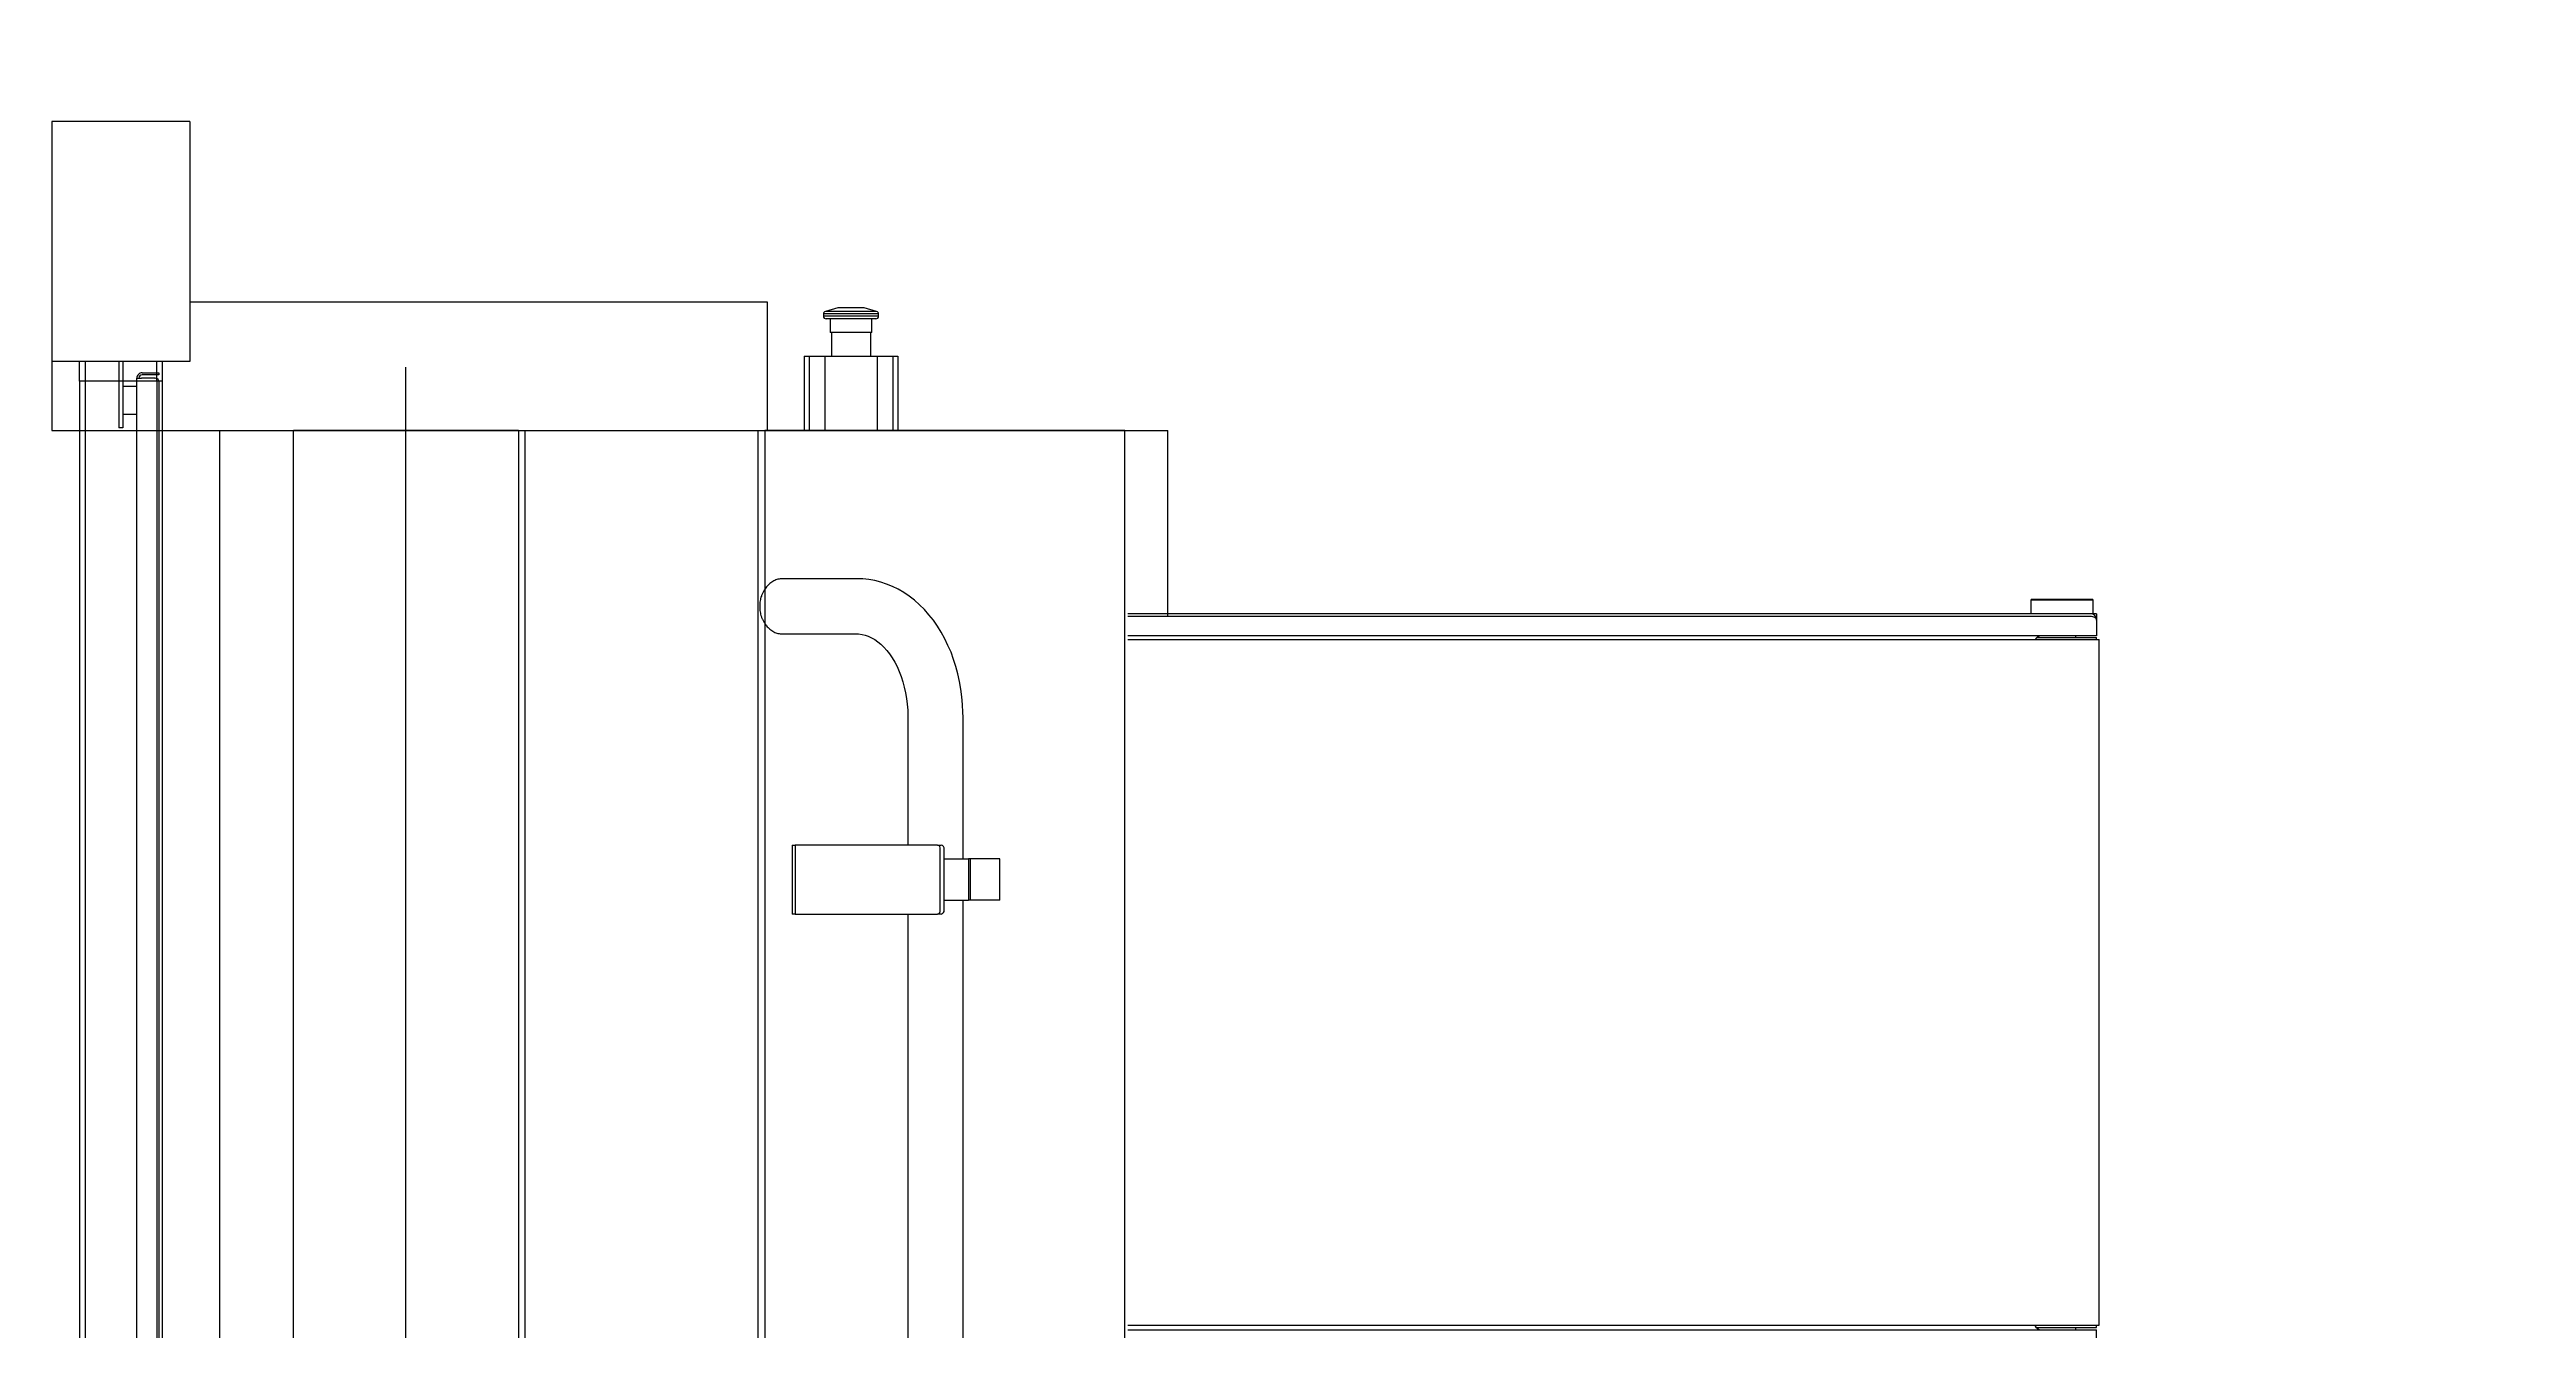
# Model space of a CAD drawing. Header units: inches. Extents: x -955375 to 106222, y -96450 to 64845.
# Drawn here: x 20550 to 22344, y 27023 to 27951 of the extents above; entities that cross this region are included whole.
import ezdxf

# ---------------------------------------------------------------- set-up
doc = ezdxf.new("R2010")
doc.units = ezdxf.units.IN
doc.header["$MEASUREMENT"] = 0
doc.linetypes.add('CONTINUA', pattern=[0])
doc.layers.add('ACHUTECH', color=24, linetype='Continuous', lineweight=18)
doc.layers.add('DIBUJO', color=2, linetype='Continuous')
doc.layers.add('P-EQUIPO NUEVO', color=134, linetype='Continuous')
doc.styles.get("Standard").update_dxf_attribs({"font": 'isocp2.shx'})
doc.dimstyles.new('SUPERPEQUEÑA', dxfattribs={"dimtxt": 0.1, "dimasz": 0.05, "dimexe": 0.1, "dimexo": 0.15, "dimgap": 0.05, "dimtad": 1, "dimzin": 0, "dimdsep": 46, "dimtxsty": 'Standard', "dimblk1": 'CRUZZ', "dimblk2": 'CRUZZ', "dimsah": 1, "dimcen": 0.03, "dimse1": 1, "dimse2": 1, "dimclrd": 109, "dimclre": 4, "dimclrt": 173, "dimadec": 0, "dimazin": 0, "dimtfac": 1, "dimtix": 1, "dimtmove": 1, "dimatfit": 3, "dimldrblk": 'CRUZZ', "dimfxl": 1, "dimtolj": 1, "dimtzin": 0, "dimlwd": -1, "dimarcsym": 0})

# ---------------------------------------------------------------- blocks, each defined once
blk = doc.blocks.new('CRUZ')
at = {"layer": 'DIBUJO', "color": 7, "lineweight": -3}
for p, q in [((-0.2, 0), (0.2, 0)), ((0, 0.2), (0, -0.2))]:
    blk.add_line(p, q, dxfattribs=at)
at = {"layer": 'DIBUJO', "color": 7, "lineweight": -3, "const_width": 0.05}
blk.add_lwpolyline([(0, 0, 1), (0, 0, 1)], format="xyb", close=True, dxfattribs=at)
blk = doc.blocks.new('CRUZZ')
at = {"layer": 'DIBUJO', "color": 3, "xscale": 10, "yscale": 10, "zscale": 10}
blk.add_blockref('CRUZ', (0, 0), dxfattribs=at)
blk = doc.blocks.new('*D185')
at = {"layer": 'ACHUTECH', "color": 7, "ltscale": 500, "transparency": 16777216}
blk.add_line((5118.7, 54499.2), (5118.7, 25409.9), dxfattribs=at)
at = {"layer": 'Defpoints', "color": 0, "linetype": 'CONTINUA', "ltscale": 500, "transparency": 16777216}
for p in [(26169.2, 54499.2), (5118.7, 25409.9), (6592.2, 25409.9)]:
    blk.add_point(p, dxfattribs=at)
at = {"layer": 'ACHUTECH', "color": 7, "linetype": 'CONTINUA', "ltscale": 500, "transparency": 16777216, "xscale": 0.05, "yscale": 0.05, "zscale": 0.05}
for p, rotation in [((5118.7, 54499.2), 90), ((5118.7, 25409.9), 270)]:
    blk.add_blockref('CRUZZ', p, dxfattribs=dict(at, rotation=rotation))
at = {"layer": 'ACHUTECH', "color": 7, "linetype": 'CONTINUA', "lineweight": 13, "ltscale": 500, "transparency": 16777216, "insert": (5118.6, 39954.5), "char_height": 0.15, "attachment_point": 5, "rotation": 90}
blk.add_mtext('\\A1;29089.32', dxfattribs=at)
blk = doc.blocks.new('*D201')
at = {"layer": 'ACHUTECH', "color": 7, "ltscale": 500, "transparency": 16777216}
blk.add_line((4340.1, 59153), (4340.1, 15437.3), dxfattribs=at)
at = {"layer": 'Defpoints', "color": 0, "linetype": 'CONTINUA', "ltscale": 500, "transparency": 16777216}
for p in [(21639.1, 59153.1), (4340.1, 15437.3), (6285.4, 15437.3)]:
    blk.add_point(p, dxfattribs=at)
at = {"layer": 'ACHUTECH', "color": 7, "linetype": 'CONTINUA', "ltscale": 500, "transparency": 16777216, "xscale": 0.05, "yscale": 0.05, "zscale": 0.05}
for p, rotation in [((4340.1, 59153.1), 90), ((4340.1, 15437.3), 270)]:
    blk.add_blockref('CRUZZ', p, dxfattribs=dict(at, rotation=rotation))
at = {"layer": 'ACHUTECH', "color": 7, "linetype": 'CONTINUA', "lineweight": 13, "ltscale": 500, "transparency": 16777216, "insert": (4340, 37295.2), "char_height": 0.15, "attachment_point": 5, "rotation": 90}
blk.add_mtext('\\A1;43715.81', dxfattribs=at)
blk = doc.blocks.new('termoformadora 2')
for p, q in [((128467.2, -8469.4), (128467.2, -9693.4)), ((128645.9, -8812.4), (128645.9, -9682.4)), ((128662.2, -8809.4), (128662.2, -9685.4)), ((128643.7, -9683.2), (128643.7, -8813.2)), ((128647.7, -9683.2), (128647.7, -8813.2)), ((128699.7, -9683.2), (128699.7, -8813.2)), ((128703.7, -9683.2), (128703.7, -8813.2)), ((127946.2, -8847.4), (127946.2, -9647.4)), ((127946.2, -8847.4), (127946.2, -9647.4)), ((128207.2, -9647.4), (128207.2, -8847.4)), ((128212.2, -9647.4), (128212.2, -8847.4)), ((128380.7, -8847.4), (128380.7, -9647.4)), ((128385.7, -9647.4), (128385.7, -8847.4)), ((128548.7, -8847.4), (128548.7, -9647.4)), ((128602.2, -9647.4), (128602.2, -8847.4)), ((128063.5, -8881.7), (128063.5, -9307)), ((128103.5, -9297), (128103.5, -8906.7)), ((127242.2, -8979.6), (127242.2, -8995.6)), ((127240.2, -8998.9), (127240.2, -9495.9)), ((127944.2, -8998.9), (127240.2, -8998.9)), ((127944.2, -8995.6), (127242.2, -8995.6)), ((127242.2, -8997.4), (127242.2, -8998.9)), ((127286, -8997.4), (127242.2, -8997.4)), ((127257.2, -8995.6), (127257.2, -8997.4)), ((128079.3, -9297), (128082.1, -9297)), ((128185.1, -9297), (128082.1, -9297)), ((128185.1, -9347), (128185.1, -9297)), ((128185.1, -9297), (128187.2, -9297)), ((128187.2, -9347), (128187.2, -9297)), ((128036.9, -9307), (128036.9, -9337)), ((128036.9, -9307), (128058.1, -9307)), ((128058.1, -9307), (128058.1, -9337)), ((128058.1, -9307), (128059.5, -9307)), ((128059.5, -9337), (128059.5, -9307)), ((128077.2, -9307), (128059.5, -9307)), ((128077.2, -9300), (128077.2, -9344)), ((128080, -9300), (128080, -9344)), ((128036.9, -9337), (128058.1, -9337)), ((128058.1, -9337), (128059.5, -9337)), ((128077.2, -9337), (128059.5, -9337)), ((128063.5, -9337), (128063.5, -9440)), ((128082.1, -9347), (128079.3, -9347)), ((128082.1, -9347), (128185.1, -9347)), ((128103.5, -9440), (128103.5, -9347)), ((128187.2, -9347), (128185.1, -9347)), ((128063.5, -9440), (128063.6, -9443.1)), ((128103.5, -9440.6), (128103.5, -9440)), ((128103.5, -9440), (128103.5, -9440)), ((128103.5, -9440), (128103.5, -9440)), ((128103.5, -9440), (128103.5, -9440)), ((128103.5, -9440), (128103.5, -9440)), ((128103.5, -9440), (128103.5, -9440)), ((128103.5, -9440), (128103.5, -9440)), ((128103.5, -9440), (128103.5, -9440)), ((128103.5, -9440), (128103.5, -9440)), ((128103.5, -9440), (128103.5, -9440)), ((128103.5, -9440), (128103.5, -9440)), ((128103.5, -9440), (128103.5, -9440)), ((128103.5, -9440), (128103.5, -9440)), ((128103.5, -9440), (128103.5, -9440)), ((128103.5, -9440), (128103.5, -9440)), ((128103.5, -9440), (128103.5, -9440)), ((128103.5, -9440), (128103.5, -9440)), ((128103.5, -9440), (128103.5, -9440)), ((128103.5, -9440), (128103.5, -9440)), ((128103.5, -9440), (128103.5, -9440)), ((128103.5, -9440), (128103.5, -9440)), ((128103.5, -9440), (128103.5, -9440)), ((128103.5, -9440), (128103.5, -9440)), ((128103.5, -9440), (128103.5, -9440)), ((128103.5, -9440), (128103.5, -9440)), ((128103.6, -9444.7), (128103.5, -9440.6)), ((128103.5, -9440.6), (128103.5, -9440.6)), ((128063.6, -9443.1), (128063.6, -9443.1)), ((128063.6, -9443.1), (128063.8, -9448.8)), ((128063.8, -9448.8), (128063.8, -9448.8)), ((128063.8, -9448.8), (128064.3, -9454.4)), ((128064.3, -9454.4), (128064.3, -9454.4)), ((128064.3, -9454.4), (128065, -9460)), ((128104, -9449), (128103.6, -9444.7)), ((128103.6, -9444.7), (128103.6, -9444.7)), ((128104.5, -9453.2), (128104, -9449)), ((128104, -9449), (128104, -9449)), ((128105.2, -9457.4), (128104.5, -9453.2)), ((128104.5, -9453.2), (128104.5, -9453.2)), ((128106.1, -9461.4), (128105.2, -9457.4)), ((128105.2, -9457.4), (128105.2, -9457.4)), ((128065, -9460), (128065, -9460)), ((128065, -9460), (128066, -9465.5)), ((128066, -9465.5), (128066, -9465.5)), ((128066, -9465.5), (128067.2, -9471)), ((128067.2, -9471), (128067.2, -9471)), ((128067.2, -9471), (128068.7, -9476.3)), ((128068.7, -9476.3), (128068.7, -9476.3)), ((128068.7, -9476.3), (128070.3, -9481.6)), ((128107.1, -9465.4), (128106.1, -9461.4)), ((128106.1, -9461.4), (128106.1, -9461.4)), ((128108.4, -9469.2), (128107.1, -9465.4)), ((128107.1, -9465.4), (128107.1, -9465.4)), ((128109.8, -9472.8), (128108.4, -9469.2)), ((128108.4, -9469.2), (128108.4, -9469.2)), ((128111.3, -9476.3), (128109.8, -9472.8)), ((128109.8, -9472.8), (128109.8, -9472.8)), ((128113, -9479.6), (128111.3, -9476.3)), ((128111.3, -9476.3), (128111.3, -9476.3)), ((128070.3, -9481.6), (128070.3, -9481.6)), ((128070.3, -9481.6), (128072.2, -9486.7)), ((128072.2, -9486.7), (128072.2, -9486.7)), ((128072.2, -9486.7), (128074.4, -9491.7)), ((128074.4, -9491.7), (128074.4, -9491.7)), ((128074.4, -9491.7), (128076.7, -9496.5)), ((128114.8, -9482.6), (128113, -9479.6)), ((128113, -9479.6), (128113, -9479.6)), ((128116.7, -9485.5), (128114.8, -9482.6)), ((128114.8, -9482.6), (128114.8, -9482.6)), ((128118.7, -9488), (128116.7, -9485.5)), ((128116.7, -9485.5), (128116.7, -9485.5)), ((128120.8, -9490.4), (128118.7, -9488)), ((128118.7, -9488), (128118.7, -9488)), ((128123, -9492.5), (128120.8, -9490.4)), ((128120.8, -9490.4), (128120.8, -9490.4)), ((128125.2, -9494.4), (128123, -9492.5)), ((128123, -9492.5), (128123, -9492.5)), ((128127.5, -9496), (128125.2, -9494.4)), ((128125.2, -9494.4), (128125.2, -9494.4)), ((127944.2, -9495.9), (127240.2, -9495.9)), ((127242.2, -9495.9), (127242.2, -9497.4)), ((127285.5, -9497.4), (127242.2, -9497.4)), ((127242.2, -9514.6), (127242.2, -9498.6)), ((127242.2, -9498.6), (127944.2, -9498.6)), ((127242.2, -9510.1), (127242.3, -9510.6)), ((127242.3, -9510.6), (127242.5, -9511.1)), ((127242.5, -9511.1), (127242.9, -9511.5)), ((127242.9, -9511.5), (127243.4, -9511.9)), ((127243.4, -9511.9), (127244.1, -9512.2)), ((127244.1, -9512.2), (127244.8, -9512.4)), ((127257.2, -9497.4), (127257.2, -9498.6)), ((128076.7, -9496.5), (128076.7, -9496.5)), ((128076.7, -9496.5), (128079.3, -9501.2)), ((128079.3, -9501.2), (128079.3, -9501.2)), ((128079.3, -9501.2), (128082.1, -9505.6)), ((128082.1, -9505.6), (128082.1, -9505.6)), ((128082.1, -9505.6), (128085, -9509.9)), ((128085, -9509.9), (128085, -9509.9)), ((128085, -9509.9), (128088.2, -9513.9)), ((128129.8, -9497.3), (128127.5, -9496)), ((128127.5, -9496), (128127.5, -9496)), ((128132.2, -9498.4), (128129.8, -9497.3)), ((128129.8, -9497.3), (128129.8, -9497.3)), ((128134.4, -9499.2), (128132.2, -9498.4)), ((128132.2, -9498.4), (128132.2, -9498.4)), ((128136.6, -9499.7), (128134.4, -9499.2)), ((128134.4, -9499.2), (128134.4, -9499.2)), ((128139.2, -9500), (128136.6, -9499.7)), ((128136.6, -9499.7), (128136.6, -9499.7)), ((128140.1, -9500), (128139.2, -9500)), ((128139.2, -9500), (128139.2, -9500)), ((128194.2, -9500), (128140.1, -9500)), ((127242.2, -9514.6), (127944.2, -9514.6)), ((127244.7, -9514.6), (127244.7, -9524.6)), ((127244.7, -9524.6), (127245.2, -9525.1)), ((127244.7, -9524.6), (127289.7, -9524.6)), ((127244.8, -9512.4), (127245.7, -9512.6)), ((127289.2, -9525.1), (127245.2, -9525.1)), ((127245.7, -9512.6), (127246.5, -9512.6)), ((127246.5, -9512.6), (127944.2, -9512.6)), ((127289.2, -9525.1), (127289.7, -9524.6)), ((127289.7, -9524.6), (127289.7, -9514.6)), ((127915.2, -9513.2), (127915.2, -9647.4)), ((128088.2, -9513.9), (128088.2, -9513.9)), ((128088.2, -9513.9), (128091.5, -9517.7)), ((128091.5, -9517.7), (128091.5, -9517.7)), ((128091.5, -9517.7), (128095.1, -9521.2)), ((128095.1, -9521.2), (128095.1, -9521.2)), ((128095.1, -9521.2), (128098.7, -9524.4)), ((128098.7, -9524.4), (128098.7, -9524.4)), ((128098.7, -9524.4), (128102.5, -9527.4)), ((128102.5, -9527.4), (128102.5, -9527.4)), ((128102.5, -9527.4), (128106.5, -9530)), ((128106.5, -9530), (128106.5, -9530)), ((128106.5, -9530), (128110.5, -9532.4)), ((128110.5, -9532.4), (128110.5, -9532.4)), ((128110.5, -9532.4), (128114.7, -9534.4)), ((128114.7, -9534.4), (128114.7, -9534.4)), ((128114.7, -9534.4), (128118.9, -9536.2)), ((128118.9, -9536.2), (128118.9, -9536.2)), ((128118.9, -9536.2), (128123.1, -9537.6)), ((128123.1, -9537.6), (128123.1, -9537.6)), ((128123.1, -9537.6), (128127.4, -9538.7)), ((128127.4, -9538.7), (128127.4, -9538.7)), ((128127.4, -9538.7), (128131.8, -9539.4)), ((128131.8, -9539.4), (128131.8, -9539.4)), ((128131.8, -9539.4), (128136.1, -9539.9)), ((128136.1, -9539.9), (128136.1, -9539.9)), ((128136.1, -9539.9), (128140.1, -9540)), ((128140.1, -9540), (128140.1, -9540)), ((128140.1, -9540), (128140.1, -9540)), ((128140.1, -9540), (128140.1, -9540)), ((128140.1, -9540), (128140.1, -9540)), ((128140.1, -9540), (128140.1, -9540)), ((128140.1, -9540), (128140.1, -9540)), ((128140.1, -9540), (128140.1, -9540)), ((128140.1, -9540), (128140.1, -9540)), ((128140.1, -9540), (128140.1, -9540)), ((128140.1, -9540), (128140.1, -9540)), ((128140.1, -9540), (128140.1, -9540)), ((128140.1, -9540), (128140.1, -9540)), ((128140.1, -9540), (128140.1, -9540)), ((128140.1, -9540), (128140.1, -9540)), ((128140.1, -9540), (128140.1, -9540)), ((128140.1, -9540), (128140.1, -9540)), ((128140.1, -9540), (128140.1, -9540)), ((128140.1, -9540), (128140.1, -9540)), ((128140.1, -9540), (128140.1, -9540)), ((128140.1, -9540), (128140.1, -9540)), ((128140.1, -9540), (128140.1, -9540)), ((128140.1, -9540), (128140.1, -9540)), ((128140.1, -9540), (128140.1, -9540)), ((128140.1, -9540), (128140.1, -9540)), ((128140.1, -9540), (128140.1, -9540)), ((128140.1, -9540), (128140.1, -9540)), ((128140.1, -9540), (128140.1, -9540)), ((128140.1, -9540), (128140.1, -9540)), ((128140.1, -9540), (128194.2, -9540)), ((128723.7, -9647.4), (127915.2, -9647.4)), ((127946.2, -9647.4), (128207.2, -9647.4)), ((128110.7, -9701.4), (128110.7, -9647.4)), ((128114.4, -9701.4), (128114.4, -9647.4)), ((128125.7, -9701.4), (128125.7, -9647.4)), ((128163.7, -9701.4), (128163.7, -9647.4)), ((128175, -9701.4), (128175, -9647.4)), ((128178.7, -9701.4), (128178.7, -9647.4)), ((128205.2, -9647.4), (128205.2, -9740.4)), ((128380.7, -9647.4), (128212.2, -9647.4)), ((128385.7, -9647.4), (128548.7, -9647.4)), ((128672.2, -9697.4), (128672.2, -9649.4)), ((128672.2, -9649.4), (128675.2, -9649.4)), ((128675.2, -9697.4), (128675.2, -9649.4)), ((128723.7, -9697.4), (128723.7, -9647.4)), ((128672.2, -9659.4), (128662.2, -9659.4)), ((128643.7, -9697.4), (128643.7, -9683.2)), ((128643.7, -9683.2), (128647.7, -9683.2)), ((128646.2, -9687.8), (128658.3, -9687.8)), ((128646.2, -9689.3), (128646.2, -9687.8)), ((128658.3, -9689.3), (128646.2, -9689.3)), ((128647.7, -9683.2), (128699.7, -9683.2)), ((128647.7, -9683.2), (128647.7, -9697.4)), ((128649.1, -9685.4), (128648.9, -9685.4)), ((128649.1, -9685.4), (128658.9, -9685.4)), ((128662.2, -9685.4), (128658.9, -9685.4)), ((128662.2, -9679.4), (128672.2, -9679.4)), ((128699.7, -9697.4), (128699.7, -9683.2)), ((128699.7, -9683.2), (128703.7, -9683.2)), ((128703.7, -9683.2), (128703.7, -9697.4)), ((128178.7, -9701.4), (128110.7, -9701.4)), ((128130.4, -9701.4), (128130.4, -9718.4)), ((128158.9, -9718.4), (128158.9, -9701.4)), ((128623.7, -9871.4), (128623.7, -9697.4)), ((128623.7, -9697.4), (128723.7, -9697.4)), ((128723.7, -9871.4), (128723.7, -9697.4)), ((128129.7, -9718.4), (128159.7, -9718.4)), ((128129.7, -9718.4), (128129.7, -9728.4)), ((128159.7, -9728.4), (128159.7, -9718.4)), ((128124.7, -9730.4), (128164.7, -9730.4)), ((128124.7, -9730.4), (128124.7, -9731.9)), ((128124.7, -9731.9), (128164.7, -9731.9)), ((128126.1, -9733.8), (128163.2, -9733.8)), ((128126.1, -9733.8), (128135.2, -9736.4)), ((128126.7, -9728.4), (128162.7, -9728.4)), ((128135.2, -9736.4), (128154.2, -9736.4)), ((128154.2, -9736.4), (128163.2, -9733.8)), ((128164.7, -9731.9), (128164.7, -9730.4)), ((128205.2, -9740.4), (128623.7, -9740.4)), ((128623.7, -9871.4), (128723.7, -9871.4))]:
    blk.add_line(p, q)
for centre, radius, start, end in [((127282.2, -9000.6), 5, 20.4873, 90), ((128079.8, -9299.6), 2.68, 101.4212, 188.0498), ((128082.6, -9299.6), 2.68, 101.4218, 188.0492), ((128079.8, -9344.4), 2.68, 171.9501, 258.5788), ((128082.6, -9344.4), 2.68, 171.9507, 258.5783), ((127246.6, -9510.2), 4.42, 178.9172, 268.8051), ((127282.2, -9493.6), 5, 270, 333.2563), ((128648.9, -9682.4), 2.98, 179.5638, 269.5577), ((128658.3, -9685.4), 2.4, 270, 0), ((128658.3, -9685.4), 3.9, 270, 0), ((128126.7, -9730.4), 2, 90, 180), ((128126.7, -9731.9), 2, 180, 254.0546), ((128162.7, -9730.4), 2, 0, 90), ((128162.7, -9731.9), 2, 285.9454, 0)]:
    blk.add_arc(centre, radius, start, end)
for points in [[(128210.8, -9520), (128210.5, -9516), (128209.6, -9512.5), (128208.8, -9510.6), (128207.9, -9508.7), (128206.9, -9507.2), (128205.9, -9505.8), (128204.8, -9504.7), (128203.6, -9503.5), (128202.1, -9502.4), (128200.5, -9501.5), (128197.6, -9500.4), (128194.2, -9500)], [(128194.2, -9540), (128197.6, -9539.6), (128200.5, -9538.5), (128202.1, -9537.6), (128203.6, -9536.5), (128204.8, -9535.3), (128205.9, -9534.1), (128206.9, -9532.8), (128207.9, -9531.3), (128208.8, -9529.4), (128209.6, -9527.5), (128210.5, -9524), (128210.8, -9520)]]:
    blk.add_spline(points, degree=3)

msp = doc.modelspace()

# ---------------------------------------------------------------- block references
at = {"layer": 'P-EQUIPO NUEVO', "lineweight": 0, "rotation": 180}
msp.add_blockref('termoformadora 2', (149275.079, 18027.72), dxfattribs=at)

# ---------------------------------------------------------------- dimensions: what is measured, and where the dimension line sits
at = {"layer": 'ACHUTECH', "color": 7, "linetype": 'CONTINUA', "lineweight": 13, "ltscale": 500}
for base, p1, p2, picture, middle in [((4340.116, 15437.278), (21639.15, 59153.085), (6285.39, 15437.278), '*D201', (4340.021, 37295.181)), ((5118.653, 25409.883), (26169.229, 54499.203), (6592.24, 25409.883), '*D185', (5118.558, 39954.543))]:
    dim = msp.add_linear_dim(base=base, p1=p1, p2=p2, angle=90, dimstyle='SUPERPEQUEÑA', override={"dimtxt": 0.15, "dimgap": 0.02, "dimclrd": 7, "dimclrt": 7, "dimfxl": 0.2}, dxfattribs=at)
    dim.commit()
    dim.dimension.update_dxf_attribs({"geometry": picture, "text_midpoint": middle})

doc.saveas('drawing.dxf')
